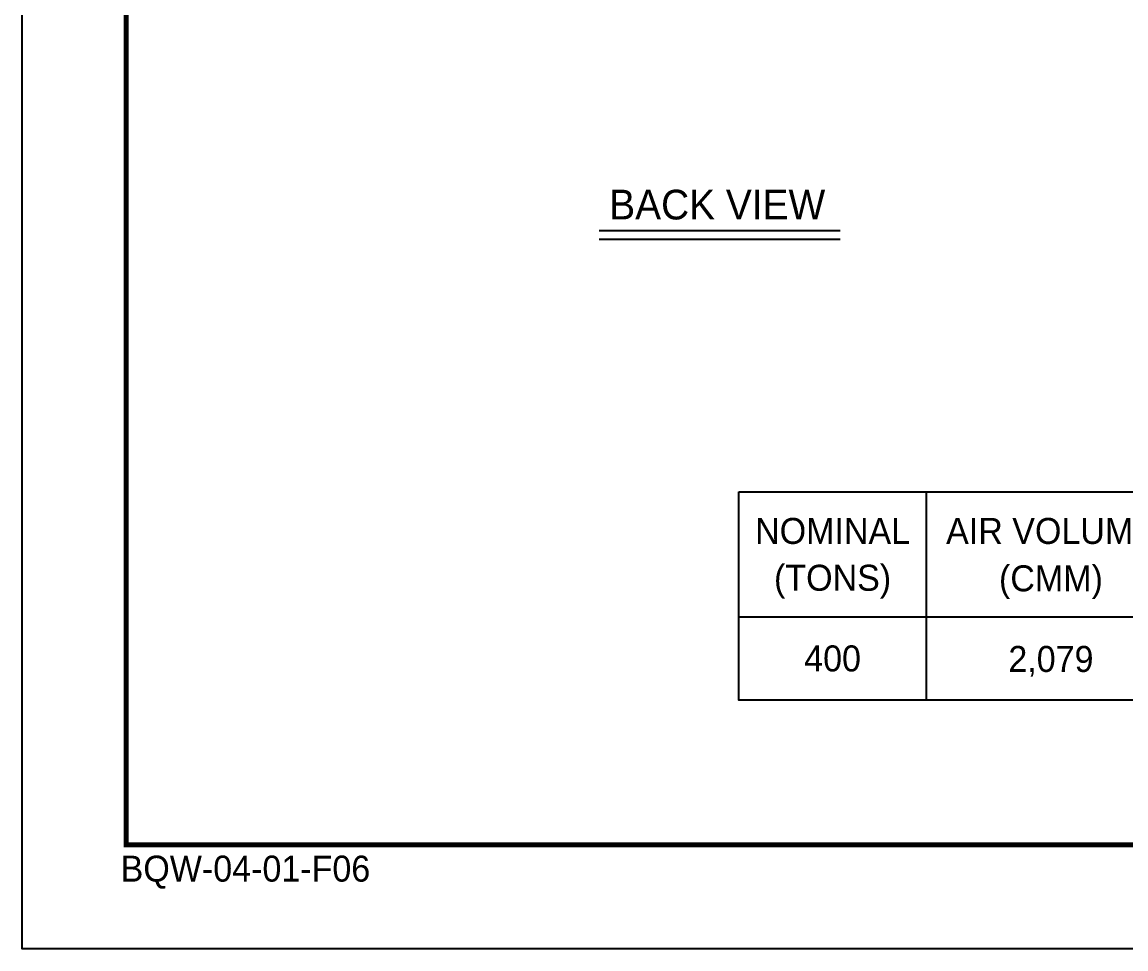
# Model space of a CAD drawing. Header units: millimetres. Extents: x -664124 to 30784, y -141094 to 22397.
# Drawn here: x 1377 to 8806, y 1602 to 7838 of the extents above; entities that cross this region are included whole.
import ezdxf
from ezdxf.enums import TextEntityAlignment as Align

# ---------------------------------------------------------------- set-up
doc = ezdxf.new("R2010")
doc.units = ezdxf.units.MM
for name, color, linetype in [('냉각탑_box', 1, 'Continuous'), ('냉각탑_form', 1, 'Continuous'), ('냉각탑_text', 3, 'Continuous')]:
    doc.layers.add(name, color=color, linetype=linetype)
doc.styles.add('돋움', font='Dotum.ttf')

msp = doc.modelspace()

# ---------------------------------------------------------------- linework, layer by layer
at = {"layer": 'Defpoints'}
msp.add_lwpolyline([(1377.2, 22397.4), (30784.4, 22397.4), (30784.4, 1602.3), (1377.2, 1602.3)], close=True, dxfattribs=at)
at = {"layer": '냉각탑_box'}
for p, q in [((5260.6, 6435), (6884, 6435)), ((5260.6, 6376.8), (6884, 6376.8)), ((7462, 4676.8), (7462, 3276.8)), ((6202, 3836.8), (21252, 3836.8))]:
    msp.add_line(p, q, dxfattribs=at)
msp.add_lwpolyline([(6202, 4676.8), (21252, 4676.8), (21252, 3276.8), (6202, 3276.8)], close=True, dxfattribs=at)
at = {"layer": '냉각탑_form', "const_width": 35}
msp.add_lwpolyline([(2077.4, 21697.2), (2077.4, 2302.5), (30084.2, 2302.5), (30084.2, 21697.2)], close=True, dxfattribs=at)

# ---------------------------------------------------------------- texts
at = {"layer": '냉각탑_form', "style": '돋움'}
msp.add_text('BQW-04-01-F06', height=175.043, dxfattribs=at).set_placement((2040.6, 2054.9))
at = {"layer": '냉각탑_text', "style": '돋움'}
for s, height, p in [('BACK VIEW', 199.97, (6055.6, 6609.9)), ('NOMINAL', 175, (6832, 4414.3)), ('AIR VOLUME', 175, (8302, 4414.3)), ('(TONS)', 175, (6832, 4099.3)), ('(CMM)', 175, (8301.5, 4095.5)), ('400', 175, (6832, 3556.8)), ('2,079', 175, (8301.5, 3553))]:
    msp.add_text(s, height=height, dxfattribs=at).set_placement(p, align=Align.MIDDLE_CENTER)

doc.saveas('drawing.dxf')
